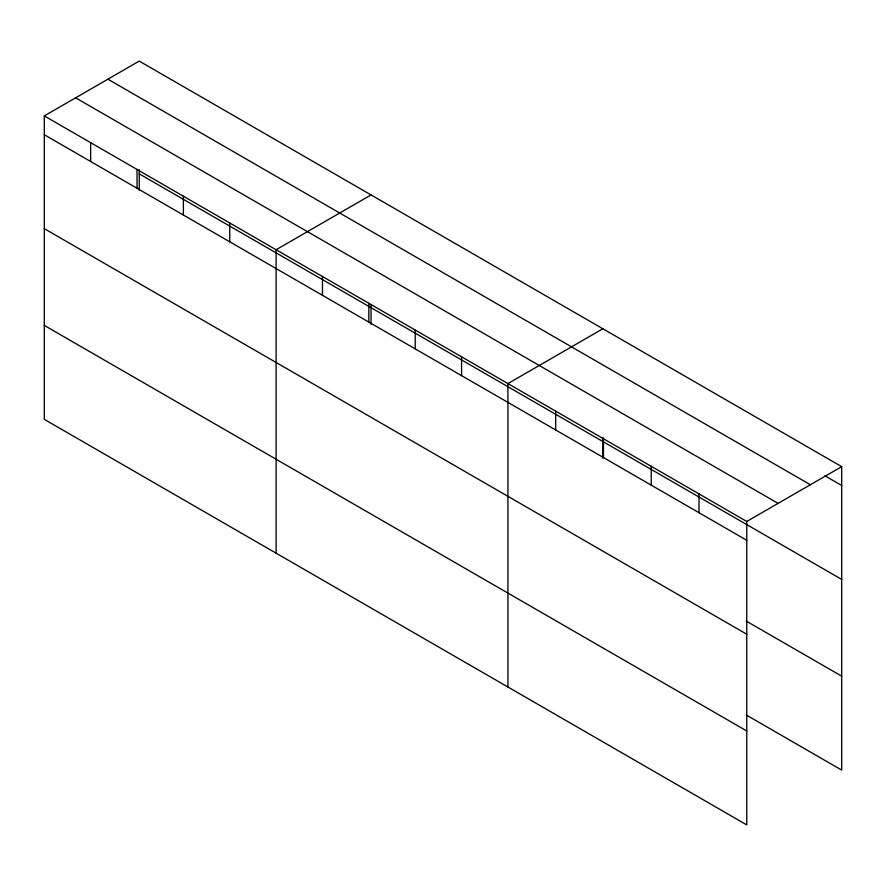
<?xml version="1.0" encoding="UTF-8"?>
<svg xmlns="http://www.w3.org/2000/svg" width="886" height="886" viewBox="0 0 886 886"><rect width="100%" height="100%" fill="white"/><g stroke="black" fill="none" stroke-linecap="round" stroke-linejoin="round"><path stroke-width="1.33" d="M44.3 115.911L746.765 521.466L746.765 824.91L44.3 419.344L44.3 115.911L139.235 61.09L841.7 466.656L841.7 770.089L746.167 714.936M371.046 194.931L276.111 249.741L276.111 553.174M602.868 328.761L507.922 383.583L507.922 687.015M746.765 521.466L841.7 466.656M824.977 475.826L841.7 485.484M107.904 79.186L810.369 484.742M75.631 97.814L778.096 503.381M139.235 173.844L841.7 579.411M44.3 134.727L746.765 540.294M746.167 621.02L841.7 676.173M44.3 228.654L746.765 634.221M44.3 325.417L746.765 730.983M698.999 493.89L698.999 512.717M651.232 466.313L651.232 485.14M603.466 438.736L603.466 457.564M602.868 437.374L602.868 458.106M555.688 411.159L555.688 429.987M461.562 356.814L461.562 375.642M415.202 330.046L415.202 348.874M371.046 304.917L371.046 324.265M368.842 303.278L368.842 322.105M322.471 276.51L322.471 295.337M229.751 222.973L229.751 241.8M183.391 196.205L183.391 215.032M139.235 169.702L139.235 190.435M137.02 169.436L137.02 188.264M90.66 142.668L90.66 161.496"/></g></svg>
